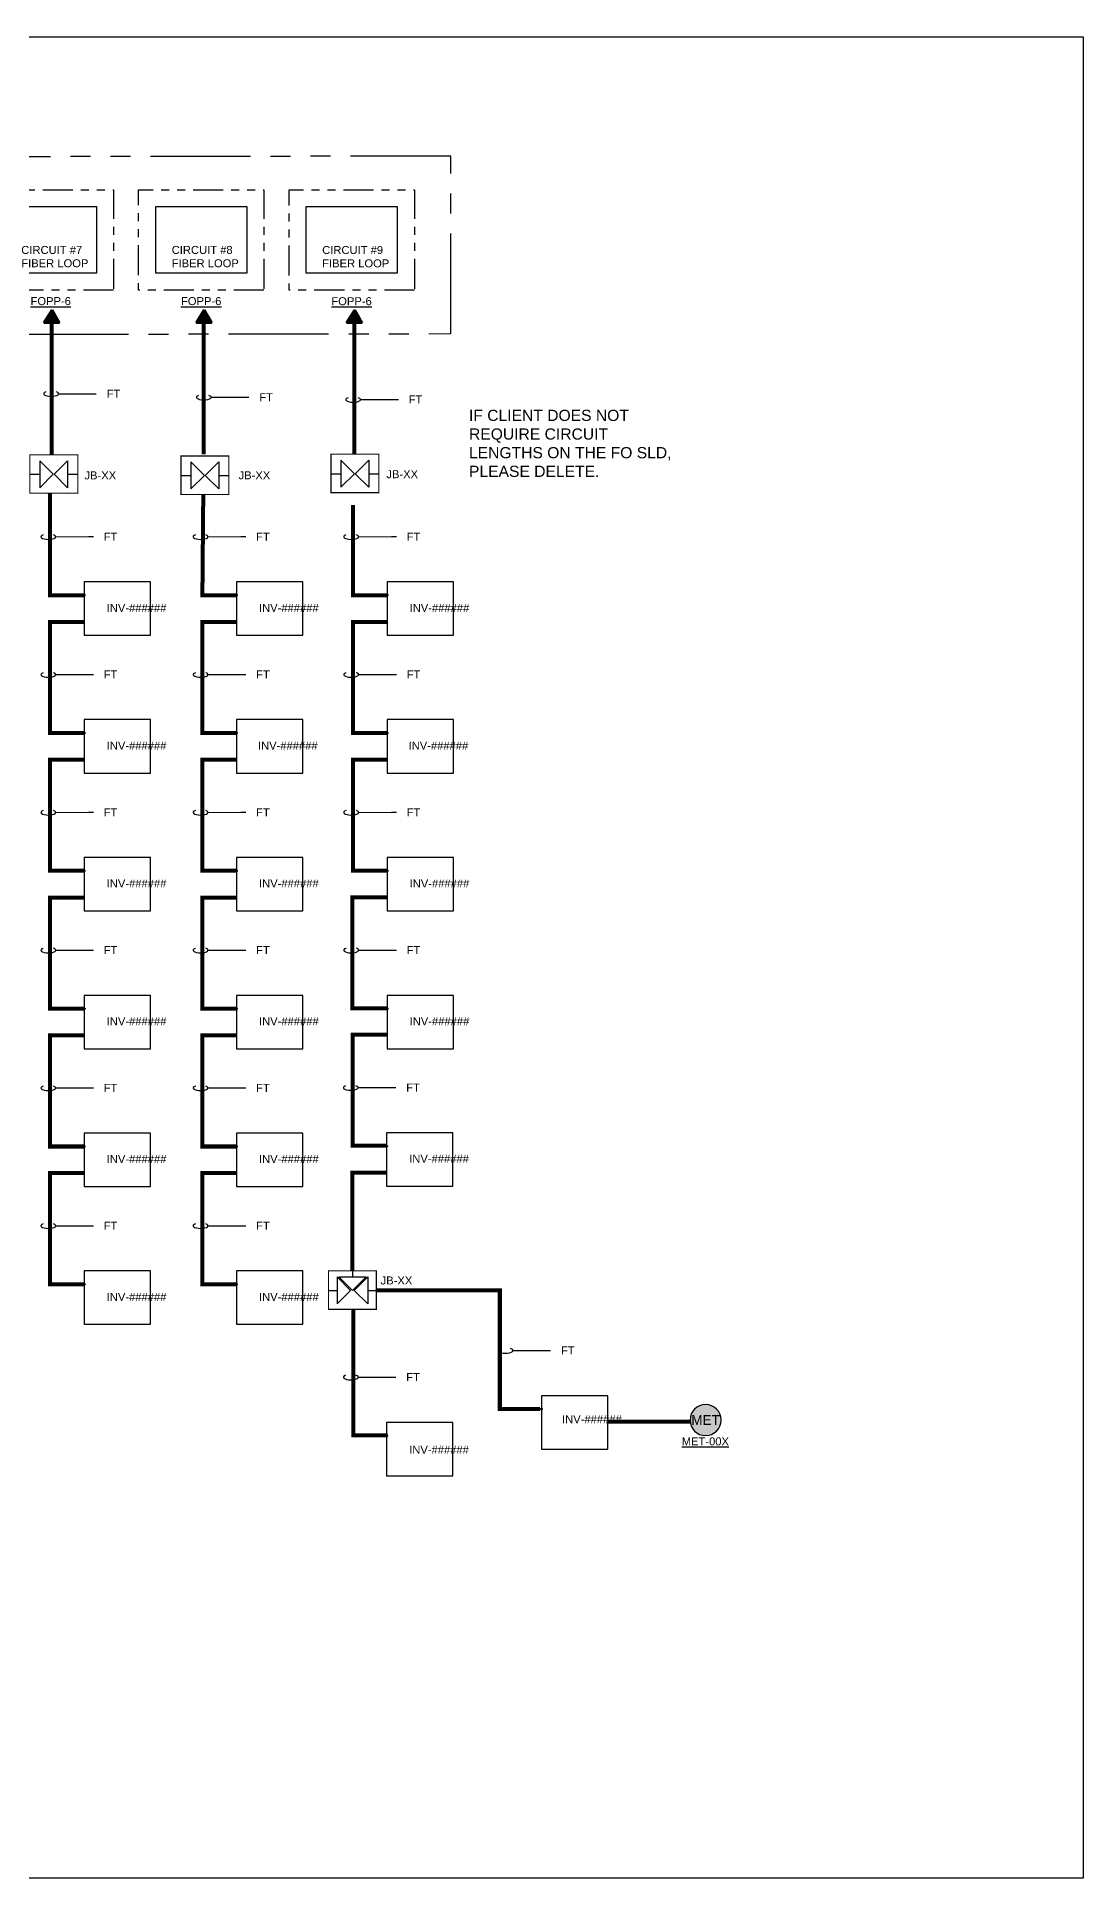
# Model space of a CAD drawing. Header units: feet. Extents: x -18 to 246, y -88 to 32.
# Drawn here: x 28.34 to 41.4, y -35.69 to -12.68 of the extents above; entities that cross this region are included whole.
import ezdxf
from ezdxf import colors
from ezdxf.entities.mleader import LeaderData, LeaderLine
from ezdxf.enums import TextEntityAlignment as Align
from ezdxf.lldxf.tags import DXFTag
from ezdxf.math import Vec2, Vec3

# ---------------------------------------------------------------- set-up
doc = ezdxf.new("R2010")
doc.units = ezdxf.units.FT
doc.header["$MEASUREMENT"] = 0
for name, pattern in [('DASHED2', [0.375, 0.25, -0.125]), ('PHANTOM', [2.5, 1.25, -0.25, 0.25, -0.25, 0.25, -0.25]), ('PHANTOM2', [1.25, 0.625, -0.125, 0.125, -0.125, 0.125, -0.125]), ('PHANTOM4', [0.6875, 0.3125, 0.0625, -0.0625, 0.0625, -0.0625, 0.0625, -0.0625])]:
    doc.linetypes.add(name, pattern=pattern)
for name, color, linetype in [('E-1LIN', 4, 'Continuous'), ('E-1LIN-EQPM-ENCL', 8, 'PHANTOM2'), ('E-DASH', 11, 'PHANTOM4'), ('E-EQPM', 5, 'Continuous'), ('E-TXT', 7, 'Continuous'), ('G-ANNO-TEXT', 1, 'Continuous'), ('PV-CABL-FO', 130, 'FIBER')]:
    doc.layers.add(name, color=color, linetype=linetype)
doc.layers.add('G-NPLT', color=67, linetype='Continuous', plot=False)
doc.layers.add('PV-PCS BOUNDARY', color=224, linetype='DASHED2', lineweight=90)
doc.styles.add('NEI-A', font='arial.ttf')
tags = doc.linetypes.add('FIBER', pattern='A,0.376989,-0.053001,["FO",NEI-A,S=0.1,R=0,X=0,Y=-0.05],-0.246999,0.376989', length=1.053978).pattern_tags.tags
tags[6] = DXFTag(74, 10)

# ---------------------------------------------------------------- blocks, each defined once
blk = doc.blocks.new('*U34')
at = {"linetype": 'Continuous'}
blk.add_lwpolyline([(0.828, 0.167), (0, 0.167), (0, -0.5), (0.828, -0.5)], close=True, dxfattribs=at)
at = {"layer": 'defpoints', "linetype": 'DASHED2'}
blk.add_circle((0, 0), 0.01, dxfattribs=at)
blk = doc.blocks.new('ARROW')
h = blk.add_hatch()
h.set_pattern_fill('ANSI31', color=256)
h.paths.add_polyline_path([(0, 0), (-0.074, -0.114), (0.066, -0.114)])
h = blk.add_hatch(color=256)
h.dxf.hatch_style = 1
h.paths.add_polyline_path([(0, 0), (-0.074, -0.114), (0.066, -0.114)])
blk.add_lwpolyline([(0, 0), (-0.074, -0.114), (0.066, -0.114), (0, 0)], close=True)
blk = doc.blocks.new('2-WAY FIBER SPLICE')
blk.add_wipeout([(-0.297, 0.24), (0.299, 0.239), (0.298, -0.24), (-0.294, -0.235), (-0.299, -0.236)])
at = {"layer": 'E-1LIN'}
for p, q in [((-0.298, 0.002), (-0.174, 0.002)), ((-0.174, 0.171), (-0.174, -0.167)), ((-0.174, 0.171), (-0.005, 0.002)), ((-0.174, -0.167), (-0.005, 0.002)), ((0.174, 0.171), (0.004, 0.002)), ((0.174, -0.167), (0.004, 0.002)), ((0.174, 0.171), (0.174, -0.167)), ((0.174, 0.002), (0.3, 0.002))]:
    blk.add_line(p, q, dxfattribs=at)
at = {"layer": 'E-1LIN-EQPM-ENCL', "linetype": 'Continuous', "const_width": 0.0135}
blk.add_lwpolyline([(-0.297, -0.235), (0.3, -0.235), (0.3, 0.245), (-0.297, 0.245)], close=True, dxfattribs=at)
blk = doc.blocks.new('3-WAY FIBER SPLICE')
blk.add_wipeout([(-0.297, 0.24), (0.299, 0.239), (0.298, -0.24), (-0.294, -0.235), (-0.299, -0.236)])
at = {"layer": 'E-1LIN'}
for p, q in [((0.001, 0.245), (0.001, 0.171)), ((-0.298, 0.002), (-0.191, 0.002)), ((-0.191, 0.171), (-0.191, -0.167)), ((-0.191, 0.171), (-0.022, 0.002)), ((-0.191, -0.167), (-0.022, 0.002)), ((-0.168, 0.171), (0.171, 0.171)), ((-0.168, 0.171), (0.001, 0.002)), ((0.171, 0.171), (0.001, 0.002)), ((0.193, 0.171), (0.024, 0.002)), ((0.193, -0.167), (0.024, 0.002)), ((0.193, 0.171), (0.193, -0.167)), ((0.193, 0.002), (0.3, 0.002))]:
    blk.add_line(p, q, dxfattribs=at)
at = {"layer": 'E-1LIN-EQPM-ENCL', "linetype": 'Continuous', "const_width": 0.0135}
blk.add_lwpolyline([(-0.297, -0.235), (0.3, -0.235), (0.3, 0.245), (-0.297, 0.245)], close=True, dxfattribs=at)
blk = doc.blocks.new('*U24')
h = blk.add_hatch(color=255)
h.dxf.hatch_style = 1
edge = h.paths.add_edge_path()
edge.add_arc((0, 0), 0.2, 0, 360)
at = {"layer": 'defpoints', "color": 2}
for p, q in [((0, 0.24375), (0, 0.24375)), ((0, -0.24375), (0, -0.24375))]:
    blk.add_line(p, q, dxfattribs=at)
at = {"layer": 'G-ANNO-TEXT', "linetype": 'Continuous'}
blk.add_circle((0, 0), 0.2, dxfattribs=at)
at = {"layer": 'G-ANNO-TEXT', "style": 'NEI-A'}
blk.add_attdef('PV_LEGEND_CALLOUT', text='', height=0.125, dxfattribs=at).set_placement((0, 0), align=Align.MIDDLE_CENTER)
blk.add_attdef('PV_LEGEND_DESCRIPTION', text='', height=0.1, dxfattribs=at).set_placement((0.625, 0), align=Align.MIDDLE_LEFT)
blk = doc.blocks.new('Equipment Callout Arrowhead .75')
at = {"color": 0}
blk.add_ellipse((-0.25, 0), major_axis=(0.743, 0), ratio=0.350959, start_param=-0.80282, end_param=3.944413, dxfattribs=at)

msp = doc.modelspace()

# ---------------------------------------------------------------- linework, layer by layer
at = {"layer": 'defpoints', "color": 5}
msp.add_lwpolyline([(14.495, -12.676), (41.404, -12.676), (41.404, -35.686), (14.495, -35.686)], close=True, dxfattribs=at)
at = {"layer": 'E-DASH', "flags": 128}
for points in [[(29.294, -15.84), (27.729, -15.84), (27.729, -14.586), (29.294, -14.586)], [(31.173, -15.84), (29.608, -15.84), (29.608, -14.586), (31.173, -14.586)], [(33.052, -15.841), (31.486, -15.841), (31.486, -14.586), (33.052, -14.586)]]:
    msp.add_lwpolyline(points, close=True, dxfattribs=at)
at = {"layer": 'E-EQPM', "color": 5, "flags": 128}
for points in [[(29.08, -15.629), (27.943, -15.629), (27.943, -14.797), (29.08, -14.797)], [(30.959, -15.629), (29.822, -15.629), (29.822, -14.797), (30.959, -14.797)], [(32.837, -15.63), (31.7, -15.63), (31.7, -14.798), (32.837, -14.798)]]:
    msp.add_lwpolyline(points, close=True, dxfattribs=at)
at = {"layer": 'E-TXT', "color": 253, "linetype": 'PHANTOM'}
msp.add_lwpolyline([(15.731, -16.409), (33.505, -16.385), (33.505, -14.167), (15.731, -14.19)], close=True, dxfattribs=at)
at = {"layer": 'PV-CABL-FO', "const_width": 0.05}
for points in [[(28.52, -17.892), (28.52, -16.249)], [(30.422, -17.892), (30.422, -16.248)], [(32.303, -17.892), (32.303, -16.249)], [(28.928, -19.654), (28.501, -19.654), (28.501, -18.372)], [(30.83, -19.654), (30.404, -19.654), (30.415, -18.397)], [(32.711, -19.654), (32.285, -19.654), (32.285, -18.525)], [(28.928, -21.376), (28.5, -21.376), (28.5, -19.987), (28.928, -19.987)], [(30.83, -21.376), (30.403, -21.376), (30.403, -19.987), (30.83, -19.987)], [(32.711, -21.376), (32.284, -21.376), (32.284, -19.987), (32.711, -19.987)], [(28.928, -23.098), (28.5, -23.098), (28.5, -21.71), (28.928, -21.71)], [(30.83, -23.098), (30.403, -23.098), (30.403, -21.71), (30.83, -21.71)], [(32.711, -23.098), (32.284, -23.098), (32.284, -21.71), (32.711, -21.71)], [(28.928, -24.821), (28.5, -24.821), (28.5, -23.432), (28.928, -23.432)], [(30.83, -24.821), (30.403, -24.821), (30.403, -23.432), (30.83, -23.432)], [(32.705, -24.817), (32.278, -24.817), (32.278, -23.428), (32.705, -23.428)], [(28.928, -26.543), (28.5, -26.543), (28.5, -25.154), (28.928, -25.154)], [(30.83, -26.543), (30.403, -26.543), (30.403, -25.154), (30.83, -25.154)], [(32.709, -26.534), (32.281, -26.534), (32.281, -25.145), (32.709, -25.145)], [(28.928, -28.265), (28.5, -28.265), (28.5, -26.876), (28.928, -26.876)], [(30.83, -28.265), (30.403, -28.265), (30.403, -26.876), (30.83, -26.876)], [(32.278, -28.091), (32.278, -26.872), (32.705, -26.872)], [(32.575, -28.34), (34.119, -28.342), (34.119, -28.351)], [(34.62, -29.825), (34.119, -29.825), (34.119, -28.351)], [(32.717, -30.151), (32.29, -30.151), (32.29, -28.58)], [(35.466, -29.98), (36.495, -29.981), (36.495, -29.981)]]:
    msp.add_lwpolyline(points, dxfattribs=at)

# ---------------------------------------------------------------- block references
at = {"layer": 'E-1LIN-EQPM-ENCL'}
for p in [(28.928, -19.654), (30.83, -19.654), (32.711, -19.654), (28.928, -21.376), (30.83, -21.376), (32.711, -21.376), (28.928, -23.098), (30.83, -23.098), (32.711, -23.098), (28.928, -24.821), (30.83, -24.821), (32.711, -24.821), (28.928, -26.543), (30.83, -26.543), (32.705, -26.539), (28.928, -28.265), (30.83, -28.265), (34.638, -29.824), (32.705, -30.157)]:
    msp.add_blockref('*U34', p, dxfattribs=at)
at = {"layer": 'G-ANNO-TEXT'}
ref = msp.add_blockref('*U24', (36.689, -29.961), dxfattribs=dict(at, xscale=-0.9720000292433572, yscale=0.9720000292433572, zscale=0.9720000292433572, rotation=180))
ref.add_attrib('PV_LEGEND_CALLOUT', 'MET', dxfattribs={"height": 0.1215, "style": 'NEI-A'}).set_placement((36.689, -29.961), align=Align.MIDDLE_CENTER)
at = {"layer": 'PV-PCS BOUNDARY', "xscale": 1.39854621569094, "yscale": 1.39854621569094, "zscale": 1.39854621569094}
for p in [(28.526, -16.089), (30.428, -16.089), (32.309, -16.089)]:
    msp.add_blockref('ARROW', p, dxfattribs=at)

# ---------------------------------------------------------------- texts
at = {"layer": 'G-ANNO-TEXT', "char_height": 0.1, "width": 1.15565, "attachment_point": 4, "style": 'NEI-A'}
for s, insert in [('CIRCUIT #7 FIBER LOOP', (28.142, -15.423)), ('CIRCUIT #8 FIBER LOOP', (30.021, -15.423)), ('CIRCUIT #9 FIBER LOOP', (31.9, -15.424))]:
    msp.add_mtext(s, dxfattribs=dict(at, insert=insert))
at = {"layer": 'G-ANNO-TEXT', "char_height": 0.1, "attachment_point": 4, "style": 'NEI-A'}
for insert in [(29.209, -19.812), (31.111, -19.812), (32.992, -19.812), (29.209, -21.533), (31.098, -21.533), (32.979, -21.533), (29.209, -23.256), (31.111, -23.256), (32.992, -23.256), (29.209, -24.978), (31.111, -24.978), (32.992, -24.978), (29.209, -26.7), (31.111, -26.7), (32.987, -26.696), (29.209, -28.423), (31.111, -28.423), (34.896, -29.951), (32.987, -30.333)]:
    msp.add_mtext_dynamic_manual_height_columns('INV-######', width=0.4444, gutter_width=0.467, heights=[0.145], dxfattribs=dict(at, insert=insert))
at = {"layer": 'G-ANNO-TEXT', "insert": (36.686, -30.178), "char_height": 0.1, "attachment_point": 2, "style": 'NEI-A'}
msp.add_mtext('{\\LMET-00X}', dxfattribs=at)
at = {"layer": 'G-NPLT', "insert": (33.734, -17.757), "char_height": 0.13985, "attachment_point": 4, "style": 'NEI-A'}
msp.add_mtext_dynamic_manual_height_columns('IF CLIENT DOES NOT REQUIRE CIRCUIT LENGTHS ON THE FO SLD, PLEASE DELETE. ', width=2.5348, gutter_width=0.706, heights=[2.116], dxfattribs=at)

# ---------------------------------------------------------------- leaders
at = {"layer": 'G-ANNO-TEXT'}
ml = msp.add_multileader_mtext('Standard', dxfattribs=at)
ml.set_content(' FT', color=256, style='NEI-A')
ml.set_leader_properties()
ml.set_arrow_properties(name='Equipment Callout Arrowhead .75')
ml.build(insert=Vec2(0, 0))
ml.multileader.update_dxf_attribs({"dogleg_length": 0.0625, "arrow_head_size": 0.125})
ctx = ml.context
ctx.base_point, ctx.char_height, ctx.arrow_head_size, ctx.landing_gap_size, ctx.plane_origin = Vec3(29.079, -17.136), 0.1, 0.125, 0.09, Vec3(28.48, -18.435)
notes = []
notes.append((ctx, [(0, (1, 1, 0), (29.016, -17.136), (1, 0), 0.0625, [(0, [(28.484, -17.137)], 0, [])])]))
ctx.mtext.insert, ctx.mtext.width, ctx.mtext.flow_direction = Vec3(29.169, -17.086), 1, 5
ml = msp.add_multileader_mtext('Standard', dxfattribs=at)
ml.set_content(' FT', color=256, style='NEI-A')
ml.set_leader_properties()
ml.set_arrow_properties(name='Equipment Callout Arrowhead .75')
ml.build(insert=Vec2(0, 0))
ml.multileader.update_dxf_attribs({"dogleg_length": 0.0625, "arrow_head_size": 0.125})
ctx = ml.context
ctx.base_point, ctx.char_height, ctx.arrow_head_size, ctx.landing_gap_size, ctx.plane_origin = Vec3(30.986, -17.179), 0.1, 0.125, 0.09, Vec3(30.387, -18.478)
notes.append((ctx, [(0, (1, 1, 0), (30.923, -17.179), (1, 0), 0.0625, [(0, [(30.39, -17.181)], 0, [])])]))
ctx.mtext.insert, ctx.mtext.width, ctx.mtext.flow_direction = Vec3(31.076, -17.129), 1, 5
ml = msp.add_multileader_mtext('Standard', dxfattribs=at)
ml.set_content(' FT', color=256, style='NEI-A')
ml.set_leader_properties()
ml.set_arrow_properties(name='Equipment Callout Arrowhead .75')
ml.build(insert=Vec2(0, 0))
ml.multileader.update_dxf_attribs({"dogleg_length": 0.0625, "arrow_head_size": 0.125})
ctx = ml.context
ctx.base_point, ctx.char_height, ctx.arrow_head_size, ctx.landing_gap_size, ctx.plane_origin = Vec3(32.851, -17.208), 0.1, 0.125, 0.09, Vec3(32.253, -18.507)
notes.append((ctx, [(0, (1, 1, 0), (32.789, -17.208), (1, 0), 0.0625, [(0, [(32.256, -17.21)], 0, [])])]))
ctx.mtext.insert, ctx.mtext.width, ctx.mtext.flow_direction = Vec3(32.941, -17.158), 1, 5
ml = msp.add_multileader_mtext('Standard', dxfattribs=at)
ml.set_content(' FT', color=256, style='NEI-A')
ml.set_leader_properties()
ml.set_arrow_properties(name='Equipment Callout Arrowhead .75')
ml.build(insert=Vec2(0, 0))
ml.multileader.update_dxf_attribs({"dogleg_length": 0.0625, "arrow_head_size": 0.125})
ctx = ml.context
ctx.base_point, ctx.char_height, ctx.arrow_head_size, ctx.landing_gap_size, ctx.plane_origin = Vec3(29.043, -18.922), 0.1, 0.125, 0.09, Vec3(28.445, -20.221)
notes.append((ctx, [(0, (1, 1, 0), (28.981, -18.922), (1, 0), 0.0625, [(0, [(28.448, -18.924)], 0, [])])]))
ctx.mtext.insert, ctx.mtext.width, ctx.mtext.flow_direction = Vec3(29.133, -18.872), 1, 5
ml = msp.add_multileader_mtext('Standard', dxfattribs=at)
ml.set_content(' FT', color=256, style='NEI-A')
ml.set_leader_properties()
ml.set_arrow_properties(name='Equipment Callout Arrowhead .75')
ml.build(insert=Vec2(0, 0))
ml.multileader.update_dxf_attribs({"dogleg_length": 0.0625, "arrow_head_size": 0.125})
ctx = ml.context
ctx.base_point, ctx.char_height, ctx.arrow_head_size, ctx.landing_gap_size, ctx.plane_origin = Vec3(30.946, -18.922), 0.1, 0.125, 0.09, Vec3(30.347, -20.221)
notes.append((ctx, [(0, (1, 1, 0), (30.883, -18.922), (1, 0), 0.0625, [(0, [(30.35, -18.924)], 0, [])])]))
ctx.mtext.insert, ctx.mtext.width, ctx.mtext.flow_direction = Vec3(31.036, -18.872), 1, 5
ml = msp.add_multileader_mtext('Standard', dxfattribs=at)
ml.set_content(' FT', color=256, style='NEI-A')
ml.set_leader_properties()
ml.set_arrow_properties(name='Equipment Callout Arrowhead .75')
ml.build(insert=Vec2(0, 0))
ml.multileader.update_dxf_attribs({"dogleg_length": 0.0625, "arrow_head_size": 0.125})
ctx = ml.context
ctx.base_point, ctx.char_height, ctx.arrow_head_size, ctx.landing_gap_size, ctx.plane_origin = Vec3(32.827, -18.922), 0.1, 0.125, 0.09, Vec3(32.228, -20.221)
notes.append((ctx, [(0, (1, 1, 0), (32.764, -18.922), (1, 0), 0.0625, [(0, [(32.231, -18.924)], 0, [])])]))
ctx.mtext.insert, ctx.mtext.width, ctx.mtext.flow_direction = Vec3(32.917, -18.872), 1, 5
ml = msp.add_multileader_mtext('Standard', dxfattribs=at)
ml.set_content(' FT', color=256, style='NEI-A')
ml.set_leader_properties()
ml.set_arrow_properties(name='Equipment Callout Arrowhead .75')
ml.build(insert=Vec2(0, 0))
ml.multileader.update_dxf_attribs({"dogleg_length": 0.0625, "arrow_head_size": 0.125})
ctx = ml.context
ctx.base_point, ctx.char_height, ctx.arrow_head_size, ctx.landing_gap_size, ctx.plane_origin = Vec3(29.043, -20.644), 0.1, 0.125, 0.09, Vec3(28.445, -21.944)
notes.append((ctx, [(0, (1, 1, 0), (28.981, -20.644), (1, 0), 0.0625, [(0, [(28.448, -20.646)], 0, [])])]))
ctx.mtext.insert, ctx.mtext.width, ctx.mtext.flow_direction = Vec3(29.133, -20.594), 1, 5
ml = msp.add_multileader_mtext('Standard', dxfattribs=at)
ml.set_content(' FT', color=256, style='NEI-A')
ml.set_leader_properties()
ml.set_arrow_properties(name='Equipment Callout Arrowhead .75')
ml.build(insert=Vec2(0, 0))
ml.multileader.update_dxf_attribs({"dogleg_length": 0.0625, "arrow_head_size": 0.125})
ctx = ml.context
ctx.base_point, ctx.char_height, ctx.arrow_head_size, ctx.landing_gap_size, ctx.plane_origin = Vec3(30.946, -20.644), 0.1, 0.125, 0.09, Vec3(30.347, -21.944)
notes.append((ctx, [(0, (1, 1, 0), (30.883, -20.644), (1, 0), 0.0625, [(0, [(30.35, -20.646)], 0, [])])]))
ctx.mtext.insert, ctx.mtext.width, ctx.mtext.flow_direction = Vec3(31.036, -20.594), 1, 5
ml = msp.add_multileader_mtext('Standard', dxfattribs=at)
ml.set_content(' FT', color=256, style='NEI-A')
ml.set_leader_properties()
ml.set_arrow_properties(name='Equipment Callout Arrowhead .75')
ml.build(insert=Vec2(0, 0))
ml.multileader.update_dxf_attribs({"dogleg_length": 0.0625, "arrow_head_size": 0.125})
ctx = ml.context
ctx.base_point, ctx.char_height, ctx.arrow_head_size, ctx.landing_gap_size, ctx.plane_origin = Vec3(32.827, -20.644), 0.1, 0.125, 0.09, Vec3(32.228, -21.944)
notes.append((ctx, [(0, (1, 1, 0), (32.764, -20.644), (1, 0), 0.0625, [(0, [(32.231, -20.646)], 0, [])])]))
ctx.mtext.insert, ctx.mtext.width, ctx.mtext.flow_direction = Vec3(32.917, -20.594), 1, 5
ml = msp.add_multileader_mtext('Standard', dxfattribs=at)
ml.set_content(' FT', color=256, style='NEI-A')
ml.set_leader_properties()
ml.set_arrow_properties(name='Equipment Callout Arrowhead .75')
ml.build(insert=Vec2(0, 0))
ml.multileader.update_dxf_attribs({"dogleg_length": 0.0625, "arrow_head_size": 0.125})
ctx = ml.context
ctx.base_point, ctx.char_height, ctx.arrow_head_size, ctx.landing_gap_size, ctx.plane_origin = Vec3(29.043, -22.367), 0.1, 0.125, 0.09, Vec3(28.445, -23.666)
notes.append((ctx, [(0, (1, 1, 0), (28.981, -22.367), (1, 0), 0.0625, [(0, [(28.448, -22.368)], 0, [])])]))
ctx.mtext.insert, ctx.mtext.width, ctx.mtext.flow_direction = Vec3(29.133, -22.317), 1, 5
ml = msp.add_multileader_mtext('Standard', dxfattribs=at)
ml.set_content(' FT', color=256, style='NEI-A')
ml.set_leader_properties()
ml.set_arrow_properties(name='Equipment Callout Arrowhead .75')
ml.build(insert=Vec2(0, 0))
ml.multileader.update_dxf_attribs({"dogleg_length": 0.0625, "arrow_head_size": 0.125})
ctx = ml.context
ctx.base_point, ctx.char_height, ctx.arrow_head_size, ctx.landing_gap_size, ctx.plane_origin = Vec3(30.946, -22.367), 0.1, 0.125, 0.09, Vec3(30.347, -23.666)
notes.append((ctx, [(0, (1, 1, 0), (30.883, -22.367), (1, 0), 0.0625, [(0, [(30.35, -22.368)], 0, [])])]))
ctx.mtext.insert, ctx.mtext.width, ctx.mtext.flow_direction = Vec3(31.036, -22.317), 1, 5
ml = msp.add_multileader_mtext('Standard', dxfattribs=at)
ml.set_content(' FT', color=256, style='NEI-A')
ml.set_leader_properties()
ml.set_arrow_properties(name='Equipment Callout Arrowhead .75')
ml.build(insert=Vec2(0, 0))
ml.multileader.update_dxf_attribs({"dogleg_length": 0.0625, "arrow_head_size": 0.125})
ctx = ml.context
ctx.base_point, ctx.char_height, ctx.arrow_head_size, ctx.landing_gap_size, ctx.plane_origin = Vec3(32.827, -22.367), 0.1, 0.125, 0.09, Vec3(32.228, -23.666)
notes.append((ctx, [(0, (1, 1, 0), (32.764, -22.367), (1, 0), 0.0625, [(0, [(32.231, -22.368)], 0, [])])]))
ctx.mtext.insert, ctx.mtext.width, ctx.mtext.flow_direction = Vec3(32.917, -22.317), 1, 5
ml = msp.add_multileader_mtext('Standard', dxfattribs=at)
ml.set_content(' FT', color=256, style='NEI-A')
ml.set_leader_properties()
ml.set_arrow_properties(name='Equipment Callout Arrowhead .75')
ml.build(insert=Vec2(0, 0))
ml.multileader.update_dxf_attribs({"dogleg_length": 0.0625, "arrow_head_size": 0.125})
ctx = ml.context
ctx.base_point, ctx.char_height, ctx.arrow_head_size, ctx.landing_gap_size, ctx.plane_origin = Vec3(29.043, -24.089), 0.1, 0.125, 0.09, Vec3(28.445, -25.388)
notes.append((ctx, [(0, (1, 1, 0), (28.981, -24.089), (1, 0), 0.0625, [(0, [(28.448, -24.09)], 0, [])])]))
ctx.mtext.insert, ctx.mtext.width, ctx.mtext.flow_direction = Vec3(29.133, -24.039), 1, 5
ml = msp.add_multileader_mtext('Standard', dxfattribs=at)
ml.set_content(' FT', color=256, style='NEI-A')
ml.set_leader_properties()
ml.set_arrow_properties(name='Equipment Callout Arrowhead .75')
ml.build(insert=Vec2(0, 0))
ml.multileader.update_dxf_attribs({"dogleg_length": 0.0625, "arrow_head_size": 0.125})
ctx = ml.context
ctx.base_point, ctx.char_height, ctx.arrow_head_size, ctx.landing_gap_size, ctx.plane_origin = Vec3(30.946, -24.089), 0.1, 0.125, 0.09, Vec3(30.347, -25.388)
notes.append((ctx, [(0, (1, 1, 0), (30.883, -24.089), (1, 0), 0.0625, [(0, [(30.35, -24.09)], 0, [])])]))
ctx.mtext.insert, ctx.mtext.width, ctx.mtext.flow_direction = Vec3(31.036, -24.039), 1, 5
ml = msp.add_multileader_mtext('Standard', dxfattribs=at)
ml.set_content(' FT', color=256, style='NEI-A')
ml.set_leader_properties()
ml.set_arrow_properties(name='Equipment Callout Arrowhead .75')
ml.build(insert=Vec2(0, 0))
ml.multileader.update_dxf_attribs({"dogleg_length": 0.0625, "arrow_head_size": 0.125})
ctx = ml.context
ctx.base_point, ctx.char_height, ctx.arrow_head_size, ctx.landing_gap_size, ctx.plane_origin = Vec3(32.827, -24.089), 0.1, 0.125, 0.09, Vec3(32.228, -25.388)
notes.append((ctx, [(0, (1, 1, 0), (32.764, -24.089), (1, 0), 0.0625, [(0, [(32.231, -24.09)], 0, [])])]))
ctx.mtext.insert, ctx.mtext.width, ctx.mtext.flow_direction = Vec3(32.917, -24.039), 1, 5
ml = msp.add_multileader_mtext('Standard', dxfattribs=at)
ml.set_content(' FT', color=256, style='NEI-A')
ml.set_leader_properties()
ml.set_arrow_properties(name='Equipment Callout Arrowhead .75')
ml.build(insert=Vec2(0, 0))
ml.multileader.update_dxf_attribs({"dogleg_length": 0.0625, "arrow_head_size": 0.125})
ctx = ml.context
ctx.base_point, ctx.char_height, ctx.arrow_head_size, ctx.landing_gap_size, ctx.plane_origin = Vec3(29.043, -25.811), 0.1, 0.125, 0.09, Vec3(28.445, -27.11)
notes.append((ctx, [(0, (1, 1, 0), (28.981, -25.811), (1, 0), 0.0625, [(0, [(28.448, -25.812)], 0, [])])]))
ctx.mtext.insert, ctx.mtext.width, ctx.mtext.flow_direction = Vec3(29.133, -25.761), 1, 5
ml = msp.add_multileader_mtext('Standard', dxfattribs=at)
ml.set_content(' FT', color=256, style='NEI-A')
ml.set_leader_properties()
ml.set_arrow_properties(name='Equipment Callout Arrowhead .75')
ml.build(insert=Vec2(0, 0))
ml.multileader.update_dxf_attribs({"dogleg_length": 0.0625, "arrow_head_size": 0.125})
ctx = ml.context
ctx.base_point, ctx.char_height, ctx.arrow_head_size, ctx.landing_gap_size, ctx.plane_origin = Vec3(30.946, -25.811), 0.1, 0.125, 0.09, Vec3(30.347, -27.11)
notes.append((ctx, [(0, (1, 1, 0), (30.883, -25.811), (1, 0), 0.0625, [(0, [(30.35, -25.812)], 0, [])])]))
ctx.mtext.insert, ctx.mtext.width, ctx.mtext.flow_direction = Vec3(31.036, -25.761), 1, 5
ml = msp.add_multileader_mtext('Standard', dxfattribs=at)
ml.set_content(' FT', color=256, style='NEI-A')
ml.set_leader_properties()
ml.set_arrow_properties(name='Equipment Callout Arrowhead .75')
ml.build(insert=Vec2(0, 0))
ml.multileader.update_dxf_attribs({"dogleg_length": 0.0625, "arrow_head_size": 0.125})
ctx = ml.context
ctx.base_point, ctx.char_height, ctx.arrow_head_size, ctx.landing_gap_size, ctx.plane_origin = Vec3(32.821, -25.807), 0.1, 0.125, 0.09, Vec3(32.223, -27.106)
notes.append((ctx, [(0, (1, 1, 0), (32.759, -25.807), (1, 0), 0.0625, [(0, [(32.226, -25.808)], 0, [])])]))
ctx.mtext.insert, ctx.mtext.width, ctx.mtext.flow_direction = Vec3(32.911, -25.757), 1, 5
ml = msp.add_multileader_mtext('Standard', dxfattribs=at)
ml.set_content(' FT', color=256, style='NEI-A')
ml.set_leader_properties()
ml.set_arrow_properties(name='Equipment Callout Arrowhead .75')
ml.build(insert=Vec2(0, 0))
ml.multileader.update_dxf_attribs({"dogleg_length": 0.0625, "arrow_head_size": 0.125})
ctx = ml.context
ctx.base_point, ctx.char_height, ctx.arrow_head_size, ctx.landing_gap_size, ctx.plane_origin = Vec3(29.043, -27.533), 0.1, 0.125, 0.09, Vec3(28.445, -28.832)
notes.append((ctx, [(0, (1, 1, 0), (28.981, -27.533), (1, 0), 0.0625, [(0, [(28.448, -27.534)], 0, [])])]))
ctx.mtext.insert, ctx.mtext.width, ctx.mtext.flow_direction = Vec3(29.133, -27.483), 1, 5
ml = msp.add_multileader_mtext('Standard', dxfattribs=at)
ml.set_content(' FT', color=256, style='NEI-A')
ml.set_leader_properties()
ml.set_arrow_properties(name='Equipment Callout Arrowhead .75')
ml.build(insert=Vec2(0, 0))
ml.multileader.update_dxf_attribs({"dogleg_length": 0.0625, "arrow_head_size": 0.125})
ctx = ml.context
ctx.base_point, ctx.char_height, ctx.arrow_head_size, ctx.landing_gap_size, ctx.plane_origin = Vec3(30.946, -27.533), 0.1, 0.125, 0.09, Vec3(30.347, -28.832)
notes.append((ctx, [(0, (1, 1, 0), (30.883, -27.533), (1, 0), 0.0625, [(0, [(30.35, -27.534)], 0, [])])]))
ctx.mtext.insert, ctx.mtext.width, ctx.mtext.flow_direction = Vec3(31.036, -27.483), 1, 5
ml = msp.add_multileader_mtext('Standard', dxfattribs=at)
ml.set_content(' FT', color=256, style='NEI-A')
ml.set_leader_properties()
ml.set_arrow_properties(name='Equipment Callout Arrowhead .75')
ml.build(insert=Vec2(0, 0))
ml.multileader.update_dxf_attribs({"dogleg_length": 0.0625, "arrow_head_size": 0.125})
ctx = ml.context
ctx.base_point, ctx.char_height, ctx.arrow_head_size, ctx.landing_gap_size, ctx.plane_origin = Vec3(34.754, -29.092), 0.1, 0.125, 0.09, Vec3(34.155, -30.391)
notes.append((ctx, [(0, (1, 1, 0), (34.691, -29.092), (1, 0), 0.0625, [(0, [(34.158, -29.093)], 0, [])])]))
ctx.mtext.insert, ctx.mtext.width, ctx.mtext.flow_direction = Vec3(34.844, -29.042), 1, 5
ml = msp.add_multileader_mtext('Standard', dxfattribs=at)
ml.set_content(' FT', color=256, style='NEI-A')
ml.set_leader_properties()
ml.set_arrow_properties(name='Equipment Callout Arrowhead .75')
ml.build(insert=Vec2(0, 0))
ml.multileader.update_dxf_attribs({"dogleg_length": 0.0625, "arrow_head_size": 0.125})
ctx = ml.context
ctx.base_point, ctx.char_height, ctx.arrow_head_size, ctx.landing_gap_size, ctx.plane_origin = Vec3(32.821, -29.425), 0.1, 0.125, 0.09, Vec3(32.223, -30.724)
notes.append((ctx, [(0, (1, 1, 0), (32.759, -29.425), (1, 0), 0.0625, [(0, [(32.226, -29.426)], 0, [])])]))
ctx.mtext.insert, ctx.mtext.width, ctx.mtext.flow_direction = Vec3(32.911, -29.375), 1, 5
for ctx, leaders in notes:
    for number, flags, end, landing, length, lines in leaders:
        leader = LeaderData()
        leader.index, (leader.has_last_leader_line, leader.has_dogleg_vector, leader.attachment_direction) = number, flags
        leader.last_leader_point, leader.dogleg_vector, leader.dogleg_length = Vec3(end), Vec3(landing), length
        for number, points, colour, breaks in lines:
            line = LeaderLine()
            line.index, line.vertices, line.color, line.breaks = number, Vec3.list(points), colors.encode_raw_color(colour), breaks
            leader.lines.append(line)
        ctx.leaders.append(leader)

# ---------------------------------------------------------------- next in the draw order: texts
at = {"layer": 'G-ANNO-TEXT', "char_height": 0.1, "style": 'NEI-A', "bg_fill": 3, "box_fill_scale": 1.5, "bg_fill_color": 256, "bg_fill_transparency": 0}
for s, width, heights, insert, attachment_point in [('{\\LFOPP-6}', 1.61507, [0], (28.51, -16.03), 8), ('{\\LFOPP-6}', 1.61507, [0], (30.389, -16.03), 8), ('{\\LFOPP-6}', 1.61507, [0], (32.267, -16.031), 8), ('JB-XX', 0.59251, [0.0517], (29.129, -18.157), 5), ('JB-XX', 0.59251, [0.0517], (31.054, -18.156), 5), ('JB-XX', 0.78443, [0], (32.9, -18.142), 5), ('JB-XX', 0.59251, [0.0517], (32.828, -28.218), 5)]:
    msp.add_mtext_dynamic_manual_height_columns(s, width=width, gutter_width=0.547, heights=heights, dxfattribs=dict(at, insert=insert, attachment_point=attachment_point))

# ---------------------------------------------------------------- next in the draw order: block references
for name, p in [('2-WAY FIBER SPLICE', (28.547, -18.144)), ('2-WAY FIBER SPLICE', (30.434, -18.159)), ('2-WAY FIBER SPLICE', (32.307, -18.137)), ('3-WAY FIBER SPLICE', (32.277, -28.343))]:
    msp.add_blockref(name, p)

doc.saveas('drawing.dxf')
